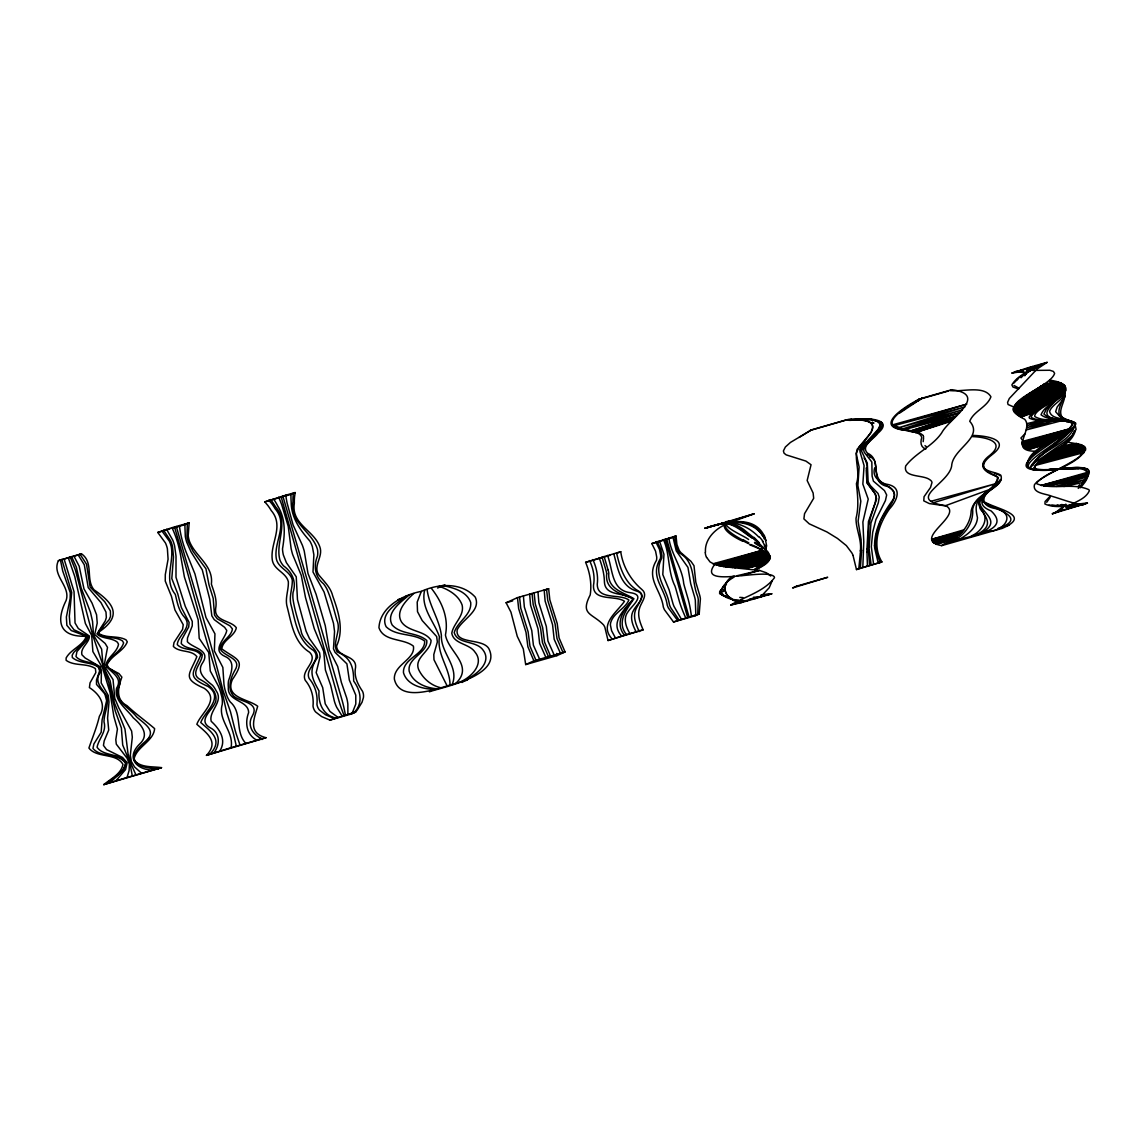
<?xml version="1.0" encoding="UTF-8"?>
<svg xmlns="http://www.w3.org/2000/svg" width="1147" height="1147" viewBox="0 0 1147 1147"><rect width="100%" height="100%" fill="white"/><g stroke="black" fill="none" stroke-linecap="round" stroke-linejoin="round"><path stroke-width="1.5" d="M866.931 549.155L868.451 521.541L875.347 502.372L876.079 496.909L874.76 493.339L867.376 482.844L867.333 463.23L861.512 451.086L864.293 445.366L879.003 429.408L880.91 424.376L878.717 421.537L871.132 419.487L855.719 419.042L845.611 420.232L851.232 420.289L848.837 420.332M866.257 469.037L866.257 467.99M206.474 755.371L231.034 747.672C234.318 731.729 217.443 720.029 222.274 704.33A25.621 25.521 65.7 0 0 221.973 697.605L220.468 691.684A55.945 55.744 65.7 0 0 218.188 685.748L210.274 670.995L208.754 652.528L199.191 638.349L198.144 619.767L184.395 576.941L181.197 558.89A132.464 131.991 65.7 0 0 179.29 548.926L178.287 544.94A107.302 106.929 65.7 0 0 173.656 531.419L172.021 527.677L157.77 532.437L165.412 542.904A28.431 28.331 65.7 0 1 167.39 548.739L168.079 559.191L165.297 574.647L165.254 581.056L171.405 596.211L174.961 609.989L183.219 624.728L182.588 629.359L174.029 642.506L173.34 646.421C179.477 652.915 191.234 649.403 196.868 656.614C189.671 674.651 181.498 678.307 204.309 688.329C220.625 699.871 200.811 713.076 196.84 724.287C206.646 733.105 219.564 741.564 206.474 755.371L266.004 737.722C247.594 732.933 254.032 718.94 257.688 706.265C248.397 698.838 224.568 698.122 232.296 679.684C246.361 659.109 237.415 660.342 221.787 648.844C222.762 639.754 234.59 636.528 236.354 627.767C230.891 620.169 213.887 621.416 215.65 608.57C217.313 600.039 214.059 592.038 211.378 584.153C213.643 565.629 195.807 556.84 189.628 541.742A28.431 28.331 65.7 0 1 188.208 535.749L189.155 522.831L172.021 527.677M861.469 550.732L861.082 539.549L858.099 521.197L860.823 501.225L857.87 485.539L859.117 466.972L856.164 453.395L859.275 446.627L871.147 432.491M982.262 499.648L983.237 496.135L986.219 492.192M766.21 551.191L765.078 546.201L762.425 541.255M860.365 551.047C861.884 539.764 855.891 529.427 856.02 518.344C859.003 506.788 857.612 495.289 856.422 483.69C860.465 472.148 854.243 460.234 857.124 449.309C876.021 428.792 883.104 418.038 846.357 419.888L811.474 429.853L799.058 437.48M1024.931 375.599L1027.597 367.886L1047.096 362.352L1032.888 369.205M861.383 553.6L860.365 568.08L856.479 569.572L853.053 555.535M866.229 470.112L866.917 483.002L875.519 494.128L876.609 498.873L870.387 517.784L868.91 525.641L867.978 545.169L869.598 565.442L860.365 568.08M517.469 597.63L518.659 608.699L526.014 632.327L527.907 646.822L533.9 660.858L565.07 651.955L559.076 637.918L557.198 623.423L549.829 599.795L548.639 588.726L517.469 597.63L506.114 602.749L510.96 612.168L517.24 636.284L523.304 648.887L525.684 664.572L556.854 655.668L565.07 651.955M519.548 597.042L520.738 608.096L528.093 631.725L529.986 646.22L535.979 660.271M532.022 593.486L533.197 604.541L540.567 628.169L542.459 642.664L548.452 656.701M534.101 592.884L535.276 603.953L542.646 627.581L544.538 642.062L550.531 656.113M546.56 589.329L547.75 600.383L555.119 624.011L556.998 638.506L563.005 652.543M923.177 441.681L923.593 437.91M673.504 621.975L695.828 614.907L695.326 600.297A39.528 39.385 65.7 0 0 694.695 597.286L690.68 583.622L687.956 567.392L676.243 550.861L672.902 536.868L676.027 536.022L676.916 544.481L679.067 550.101A15.757 15.7 65.7 0 0 680.917 552.639L690.924 561.299L693.992 565.7L695.813 582.189L699.871 595.852A26.61 26.524 65.7 0 1 700.401 598.892L699.197 613.989L695.268 615.753L673.504 621.975L664.486 609.803A26.61 26.524 65.7 0 1 663.31 606.935C660.916 589.314 645.403 578.618 656.5 560.266A15.757 15.7 65.7 0 0 656.729 557.127L655.582 551.22L651.84 543.578L672.902 536.868M860.25 553.929L858.816 568.525M862.816 567.349L863.791 541.814L862.888 522L868.222 499.103L862.845 484.12L864.078 465.567L859.92 451.445L863.146 445.566L877.928 429.566L879.835 425.752L879.577 423.429L876.509 420.949L870.616 419.53L848.063 419.487L810.069 430.483M184.825 524.021L185.312 536.524A42.496 42.339 65.7 0 0 186.832 542.502L191.076 551.936L202.259 569.801L209.786 599.351L211.837 615.853L214.217 619.624L224.654 627.352L226.762 630.463C225.342 639.137 211.249 649.962 224.697 656.285C235.924 660.815 231.393 672.3 228.54 680.716A24.488 24.402 65.7 0 0 228.339 687.225C226.991 701.72 248.612 700.043 248.627 712.602C244.755 722.811 246.404 734.854 256.985 740.259L266.004 737.722M329.935 720.115L347.885 714.294L347.856 704.172A38.64 38.511 65.7 0 0 346.609 697.734L341.333 682.322L337.677 666.45L329.318 650.005L325.261 625.66L316.099 594.318L307.984 573.428L304.27 551.191A79.028 78.742 65.7 0 0 302.378 545.269L293.087 524.968L287.123 503.132A148.164 147.633 65.7 0 1 285.732 495.203L295.18 492.55L294.55 496.88A47.644 47.486 65.7 0 0 294.349 503.218C290.707 524.953 316.113 530.903 320.386 548.796C322.192 557.557 313.346 566.202 318.493 574.532C323.798 581.285 330.68 587.221 332.73 595.981C338.451 612.111 344.172 629.388 336.601 645.962C336.903 657.403 356.731 654.865 355.57 667.382C353.749 676.243 357.663 684.171 362.509 691.268A11.112 11.069 65.7 0 1 363.427 697.591L362.022 702.294L357.534 709.62L355.599 712.129L351.656 713.907L329.935 720.115L321.59 716.545L315.583 711.914A11.112 11.069 65.7 0 1 313.016 706.065C313.877 696.602 311.396 687.655 305.26 680.329C300.27 670.264 318.823 661.518 309.604 652.27C293.976 642.578 291.524 623.739 287.324 607.466C284.599 598.877 288.714 590.347 288.356 581.744C286.177 572.754 274.663 570.131 272.47 560.969C269.23 544.022 284.929 526.373 271.179 510.487A47.644 47.486 65.7 0 0 267.638 505.225L264.814 501.87L285.732 495.203M1074.524 430.842C1068.058 448.706 1043.297 451.947 1034.135 467.704L1036.616 469.367L1045.921 469.897M723.456 591.436L724.001 589.2M1065.592 390.123C1061.348 401.206 1045.132 403.644 1041.046 414.798C1050.193 421.953 1064.201 417.164 1074.467 422.469M523.39 595.823L524.337 606.992L531.778 630.592L533.398 645.202L539.62 659.138M529.627 594.046L530.574 605.215L538.015 628.8L539.635 643.424L545.857 657.36M537.943 591.666L538.889 602.835L546.316 626.434L547.951 641.044L554.173 654.98M544.165 589.888L545.126 601.057L552.553 624.656L554.173 639.266L560.41 653.202M1032.63 370.409L1049.878 370.266L1053.39 371.427L1054.623 373.363C1049.806 389.019 990.062 403.343 1024.543 419.157C1034.178 429.293 1008.342 450.599 1034.408 451.215M1080.632 454.8L1080.531 455.99C1068.072 467.833 1048.946 470.456 1036.788 482.615L1036.888 483.805C1053.175 490.271 1072.861 482.385 1088.919 489.697L1089.349 490.801C1085.506 499.332 1074.553 502.028 1067.126 506.759M723.284 591.508L723.943 589.257M981.875 499.719L985.087 493.54M293.417 493.052L293.173 495.203A52.733 52.533 65.7 0 0 292.972 501.511C289.417 523.161 312.586 531.735 317.504 549.614A20.546 20.474 65.7 0 1 317.504 556.094C313.389 566.001 314.895 576.783 323.511 583.766A31.758 31.643 65.7 0 1 326.952 589.157C331.354 599.121 333.963 609.774 336.917 620.24C341.777 630.75 331.684 642.134 337.132 651.883C351.039 657.589 353.634 667.368 353.677 681.06C360.703 690.537 363.327 703.226 354.151 712.545L347.885 714.294M424.576 590.533C420.591 608.01 434.197 621.559 439.444 636.843C436.548 654.693 450.054 667.869 450.025 685.046C435.373 689.333 399.543 702.48 394.353 679.067C393.579 664.615 415.687 659.353 413.407 646.148C403.285 638.047 383.844 641.89 378.954 627.739C379.958 606.863 403.228 594.777 421.336 591.379C438.412 583.508 461.711 582.074 475.302 597.2C481.41 610.978 462.37 619.05 457.18 629.803C454.972 644.757 481.912 637.832 488.722 648.413C503.232 676.157 440.348 687.54 429.422 691.813M772.203 580.755L769.207 587.737L761.25 596.196L730.711 605.043C745.149 596.354 764.303 591.537 774.512 577.658L774.225 576.74C765.766 566.905 694.25 590.088 715.413 563.507M695.828 614.907L697.749 614.405L698.279 599.494A30.568 30.467 65.7 0 0 697.706 596.469C691.311 581.543 696.014 562.374 679.554 553.04A17.391 17.334 65.7 0 1 677.834 550.445L675.755 544.811L674.68 536.409M187.319 523.347L186.961 536.108A32.747 32.632 65.7 0 0 188.409 542.087L193.083 551.406L205.944 568.783L208.983 584.841L213.213 598.404L214.518 615.136L217.27 618.792L229.988 625.875L232.411 628.9C231.393 637.115 220.654 640.743 220.396 649.245C224.482 656.772 242.16 658.292 235.135 669.905C230.719 677.633 226.719 688.702 233.744 696.186C240.655 702.179 259.968 702.222 252.426 715.771C246.548 725.133 252.928 735.284 262.29 738.783M764.418 546.517L764.705 544.868M695.268 615.753L695.498 614.649M58.354 560.682C51.515 575.636 70.899 586.117 66.139 600.411C56.404 620.011 58.153 636.556 84.749 636.27L85.925 637.345C81.953 646.119 70.813 649.417 66.139 657.948L66.11 660.328C74.526 666.479 86.742 662.765 95.416 668.601L95.818 672.586L90.04 682.866L89.409 687.583C99.302 694.05 106.843 704.416 99.373 716.316C96.821 727.227 92.405 737.779 88.907 748.059C96.993 758.425 116.076 752.575 122.973 764.375C121.209 774.039 110.628 778.813 103.746 784.648L161.526 767.644C152.608 766.339 141.138 767.888 134.5 760.662L134.113 758.597C137.138 746.353 153.54 741.363 154.63 728.617C145.784 721.019 135.762 713.936 127.045 705.677C115.073 699.527 118.213 687.096 121.897 677.131L118.915 673.547L108.793 668.257L107.072 664.758C111.345 655.209 123.503 651.582 127.303 641.818L126.027 639.84C117.611 635.252 106.628 638.607 98.685 633.445L99.115 631.911C123.36 615.351 112.75 602.691 94.083 589.873C85.308 579.651 94.097 562.417 81.408 553.757L58.354 560.682L77.767 555.134M769.379 557.327C770.34 549.585 759.974 547.105 754.998 543.219M1031.927 465.639L1038.178 457.381L1069.664 431.057M1046.709 502.314L1050.093 497.468M1024.758 375.628L1030.465 367.112M1027.554 462.786C1036.659 444.161 1062.452 440.72 1072.703 423.888L1072.101 423.014C1059.326 417.752 1043.784 423.788 1031.454 417.58L1031.282 416.562C1038.049 404.274 1089.894 386.109 1049.663 380.13M103.746 784.648L127.03 777.465L129.095 770.598L129.396 764.232L127.188 758.368L116.291 744.145L115.804 739.657L117.424 729.048L113.825 716.359L110.055 692.487L102.599 667.998L92.878 651.582L91.688 635.424L85.38 623.509L74.77 576.568L68.218 557.499M450.025 685.046L452.205 684.429C459.56 666.722 440.491 652.987 441.38 635.309C439.358 619.294 429.222 605.817 427.128 589.816M219.909 750.841C226.877 739.657 219.493 728.875 211.22 721.32C208.439 710.882 224.052 701.778 216.109 690.709A24.488 24.402 65.7 0 0 212.496 685.289C205.628 679.669 195.678 672.328 202.804 662.536C210.862 650.062 193.155 648.342 187.362 641.718L187.491 637.961L192.252 625.904L192.28 621.445L185.269 606.347L175.993 577.299L176.021 556.238L174.631 545.986A42.496 42.339 65.7 0 0 172.738 540.122L166.53 529.254M859.677 449.868L862.558 444.878M1063.986 504.866L1061.721 510.401L1052.344 513.77L1087.442 503.089C1073.678 503.762 1057.964 509.885 1044.946 503.992L1045.075 501.54L1049.835 496.522M765.45 550.359L766.64 545.829L765.594 540.423M1032.501 465.453C1042.25 450.585 1060.602 443.846 1071.198 429.623M352.229 713.061L355.799 704.029L355.771 695.125L349.319 680.042L346.896 663.826L335.125 652.414L333.476 648.815L334.551 631.438L333.49 623.308L324.085 592.038L313.002 571.995L313.877 554.833L312.385 546.689A32.13 32.016 65.7 0 0 309.876 541.054C300.098 530.014 291.137 517.512 291.18 501.97A64.633 64.404 65.7 0 1 291.023 493.683M1000.041 479.804C993.832 489.912 968.656 501.899 991.037 510.874C1016.988 534.989 950.132 537.068 941.687 545.642C910.101 539.735 964.498 515.204 945.587 505.655C904.954 499.59 948.712 484.034 951.652 465.983C952.426 448.764 984.341 437.667 969.717 421.279C973.717 411.056 987.037 407.285 990.936 396.776C983.882 384.919 961.846 392.217 950.06 390.539L951.938 389.693C989.632 394.883 948.956 418.784 941.759 432.763C932.411 446.556 915.621 452.793 905.686 465.969C902.761 477.984 923.106 474.399 929.844 479.747A7.326 4.559 -2.1 0 1 931.995 482.514L930.504 487.489L924.052 496.708L923.779 500.852L929.285 503.562L946.447 506.013M984.04 462.284C979.767 472.048 995.625 471.288 1000.858 475.259C1004.657 485.195 985.187 490.902 980.513 498.587C974.333 503.461 976.126 511.275 977.488 517.799C976.8 527.95 967.437 534.717 959.322 539.362M860.537 448.635L861.153 447.43M214.102 752.547C220.195 744.618 220.21 732.646 210.274 727.8C196.696 720.316 213.055 710.065 215.751 701.319C217.744 691.254 208.467 683.985 200.639 679.755C188.524 673.619 202.704 662.995 202.202 654.45C197.485 647.367 186.431 649.962 181.212 643.524L181.67 639.668L188.71 626.95L189.097 622.391L181.341 607.509L177.742 593.759L171.806 578.532L173.512 556.998L172.537 546.617A32.747 32.632 65.7 0 0 170.602 540.767L163.534 530.143M1013.848 383.141L1019.64 377.033L1032.185 369.42M632.241 600.756C623.38 609.989 614.591 623.222 624.441 635.194L643.137 629.846C640.341 623.194 637.159 615.796 639.467 608.498C640.944 602.376 648.686 594.992 641.818 589.443C630.563 579.866 622.792 566.331 620.728 551.664L585.615 562.331C589.916 572.554 591.924 583.938 590.203 594.949C579.952 614.849 591.881 612.914 603.551 624.886A10.223 4.502 72.8 0 1 604.856 627.237L608.039 640.528L643.137 629.846M1001.145 479.288C996.241 490.027 973.774 495.389 980.556 509.512C990.721 518.473 981.603 531.764 971.452 535.893M421.336 591.379L417.193 602.118L417.508 611.681L422.196 620.556L436.663 636.542L437.351 641.933L433.795 654.579L433.982 659.74L447.101 685.82M871.648 431.258C878.086 417.465 853.612 420.232 846.357 419.888M1061.563 394.468C1050.093 407.486 1034.637 417.107 1063.068 420.462M734.094 576.023C717.907 585.386 725.105 600.469 741.22 602.648L771.773 593.802L763.4 594.547M210.403 753.608C223.493 739.801 210.575 731.327 200.768 722.524C204.74 711.312 224.554 698.107 208.238 686.551C185.427 676.544 193.614 672.873 200.797 654.837C195.162 647.639 183.405 651.152 177.269 644.643C177.871 635.309 192.968 627.38 184.667 617.416C178.731 611.064 177.255 602.562 175.333 594.447C163.605 579.938 174.072 563.048 171.319 546.976A28.431 28.331 65.7 0 0 169.34 541.126L161.698 530.674M1080.245 487.805C1103.772 462.829 1067.757 468.234 1051.971 469.295M1083.514 504.866C1072.603 503.633 1062.423 499.303 1051.942 496.293C1046.365 493.712 1032.472 493.583 1034.379 484.937C1041.017 472.664 1117.68 448.563 1068.789 442.484M1024.73 374.582L1032.544 366.51M1021.045 377.764L1026.651 371.986L1035.913 365.506M861.956 446.154L865.182 442.025M1061.305 394.525L1046.336 409.135L1043.913 414.024L1047.885 417.178L1060.574 420.074M865.498 444.376L866.515 443.029M865.139 444.434L866.157 443.086M948.77 542.445C960.483 536.065 970.534 524.896 971.151 511.032C974.032 495.633 994.119 491.576 998.377 477.726C986.52 470.327 975.251 467.933 992.04 454.699C1012.156 439.416 985.574 435.688 973.373 435.459M351.656 713.907L353.606 711.398M452.205 684.429L455.818 683.34C474.457 665.747 448.334 651.74 445.437 635.008C448.893 617.903 441.882 601.774 431.487 588.468M1078.223 488.393C1085.722 481.238 1094.553 465.84 1075.528 468.248M149.927 737.492L139.49 748.518M722.094 588.755C715.57 594.447 726.553 597.229 730.868 597.702M1065.549 504.422L1058.351 511.404M918.589 400.618L920.023 399.099L918.575 400.604M1016.629 380.101L1018.006 378.61M1082.954 481.525C1105.794 459.904 1060.201 469.811 1050.824 469.625M995.381 485.382L996.686 483.991M98.929 630.821L103.431 626.377M116.076 780.591L125.582 769.522L127.174 762.726L122.557 757.464L106.571 749.593L103.445 745.407L104.191 740.919L108.721 730.051L107.589 718.151L108.994 702.093L108.262 695.455L101.194 682.967L101.409 670.321L100.119 666.722L85.122 657.977L81.881 654.736C80.218 647.352 89.409 643.051 89.452 636.069L78.297 628.499L75.028 622.936L74.039 591.694L64.003 558.704M1078.237 486.256L1079.829 484.679M722.209 588.798L719.685 591.68L719.642 593.687L725.521 596.139M732.603 576.439C719.527 583.708 724.445 600.512 738.969 600.971M1049.519 381.134C1089.478 387.5 1035.268 404.92 1029.174 417.164L1029.375 418.168C1042.594 424.146 1058.695 417.78 1072.273 422.942L1072.846 423.817C1064.287 440.749 1027.368 445.237 1027.081 466.184M993.919 486.801C981.889 494.386 978.706 505.655 995.438 508.58C1017.16 513.541 1004.256 531.663 987.624 531.276M413.723 593.544C406.31 600.311 394.898 611.494 401.665 622.219C408.805 632.097 424.533 630.262 431.071 640.313C430.842 651.353 413.995 657.331 418.569 669.404C422.756 678.293 430.899 685.462 440.563 687.698M1066.036 504.279L1056.272 511.992M726.424 584.31C721.635 586.619 717.334 594.949 725.234 596.153M952.813 541.298C964.627 535.147 973.731 523.247 972.642 509.512C974.663 494.687 996.385 490.873 997.646 477.052M1025.06 433.681L1020.93 438.025L1022.694 440.677M899.563 413.121L921.772 398.31L951.938 389.693M911.607 404.633L920.898 398.712L918.403 400.504L920.898 398.712L918.288 399.572M110.399 782.24L123.489 770.153L126.113 763.056C120.191 752.647 103.66 756.834 97.065 747.256C98.671 738.611 106.929 731.657 103.99 721.821C104.019 713.104 109.166 704.645 106.757 695.942C102.341 688.716 93.882 682.078 99.918 672.787C101.165 660.113 81.838 664.299 75.989 656.485L76.935 651.582L86.57 640.542L88.233 636.427L73.967 629.775L69.996 624.427L69.307 616.154L71.716 592.397L61.78 559.363M903.219 410.11L905.384 408.432M409.35 594.892C401.163 601.831 385.406 612.555 392.174 625C401.12 634.922 417.035 632.011 426.784 640.456C428.017 653.159 407.128 657.532 409.164 671.138C412.748 682.709 425.795 687.956 436.95 688.788M1019.812 377.019L1042.15 363.728M734.094 577.056C716.918 586.891 717.061 598.906 738.338 600.024M754.984 570.03C781.982 557.815 767.056 551.793 749.608 544.725M455.818 683.34C467.732 680.816 485.812 665.059 475.073 652.213C469.41 643.395 453.753 644.342 451.775 633.201C453.466 623.222 464.693 615.796 462.098 604.956C458.499 595.178 448.491 589.486 439.1 586.303M106.743 783.286C113.438 777.523 124.12 772.82 125.51 763.228C118.413 752.561 100.879 758.052 92.95 748.432L93.911 743.901L101.165 732.288L102.112 719.757L106.642 700.674L104.879 694.007L96.506 684.386L96.491 679.956L99.631 670.866L98.484 667.224C90.785 661.604 79.53 663.841 72.318 657.532L72.189 655.224L73.652 652.528L85.351 640.886L87.487 636.642L71.257 630.549L66.856 625.33L66.368 617L70.139 598.605L70.297 592.798L62.712 570.977L60.375 559.765M1047.096 362.352L1037.046 369.076L1009.303 398.511L1007.582 402.368L1008.041 404.504L1014.263 407.199M941.687 545.642L1002.32 528.323C1034.909 514.286 991.868 508.494 982.549 500.579M916.152 401.192L918.661 399.4M406.812 595.608C398.124 602.82 379.399 613.115 386.123 626.735C396.489 636.786 413.479 632.743 424.677 641.073C425.222 654.593 402.54 658.22 403.472 672.759C407.343 685.591 423.014 689.003 434.77 689.404M1054.609 469.424L1063.656 468.822L1042.336 469.897L1036.616 469.367L1034.307 467.618C1043.827 451.889 1070.18 449.065 1075.399 430.612M999.754 527.806C1029.217 517.125 991.754 507.949 982.535 501.597M907.764 406.683L921.658 398.367M763.673 563.335L754.755 569.084M466.155 679.77L462.098 682.479M981.101 533.212C1009.432 517.569 964.613 508.508 985.101 493.196C964.484 507.763 1005.46 519.949 977.058 534.373M462.356 681.476C473.109 677.031 493.396 663.597 483.03 650.034C476.077 640.255 457.725 644.514 454.212 632.628C457.395 621.488 471.732 615.093 470.743 602.562C466.786 591.092 452.965 587.651 442.355 585.457M754.597 569.787C778.139 559.177 767.845 551.592 750.668 544.452M723.8 525.326C713.663 530.301 704.473 540.38 705.477 552.324M919.536 398.998C907.234 405.206 870.645 427.286 906.13 430.326M921.772 398.31C911.134 404.231 871.72 425.623 905.571 430.34C910.689 432.405 920.009 431.057 921.801 437.523C920.238 441.896 920.482 447.459 925.873 449.022M732.947 520.437L754.124 513.784L704.745 528.337L731.069 520.967C714.796 525.34 737.521 537.255 744.116 540.825M811.474 429.853L790.455 442.427L785.365 447.015L783.401 450.957L784.075 453.194L786.168 454.872L805.897 461.08L811.044 464.736L807.158 480.521L813.123 493.009L813.682 498.285L804.549 513.67L803.889 518.903L809.223 523.821L826.901 531.936L837.482 538.445L846.357 545.599L851.762 552.797A20.947 9.176 80.4 0 1 853.11 555.42M1045.017 362.954C1034.035 369.721 1018.737 373.363 1011.855 384.89L1012.959 387.041L1018.636 389.019M1061.247 509.612L1052.344 513.77M727.227 523.562L754.124 513.784M79.387 554.675L81.408 553.757M185.226 524.595L189.155 522.831M292.557 493.726L295.18 492.55M437.581 588.038L444.893 584.741M845.611 420.232L855.762 420.06M1022.938 371.485L1011.984 373.033L1027.597 367.886M616.799 553.428L620.728 551.664M545.399 590.189L548.639 588.726M673.404 537.197L676.027 536.022M525.684 664.572L533.9 660.858M608.039 640.528L624.441 635.194M856.479 569.572L881.914 561.93C871.462 544.753 878.874 524.15 889.412 509.024C897.427 500.235 903.004 486.844 886.459 484.192C874.846 481.84 876.795 469.768 874.803 461.223M721.262 523.763L727.829 523.218L735.801 526.1A13.205 2.337 35.9 0 1 741.607 529.728L751.701 537.671M945.587 505.655L988.958 489.712M1032.329 413.106L1021.117 416.935L1034.365 411.472L1019.855 416.218L1035.526 410.612L1018.579 415.501L1038.064 408.834L1017.36 414.77L1040.859 406.999L1016.213 413.995L1043.813 405.106L1015.181 413.192L1046.853 403.185L1014.306 412.347L1049.892 401.264L1013.618 411.429L1052.874 399.371L1013.174 410.454L1055.699 397.522L1012.987 409.393L1058.308 395.729L1013.116 408.232L1060.602 394.023L1013.604 406.984L1062.523 392.417L1014.464 405.622L1063.972 390.955L1015.74 404.131L1064.946 389.622L1017.389 402.54L1065.477 388.403L1019.368 400.862L1065.606 387.313L1021.604 399.113L1065.348 386.338L1024.085 397.292L1064.774 385.449L1026.723 395.443L1063.9 384.646L1029.504 393.55L1062.753 383.93L1032.343 391.657L1061.391 383.284L1035.211 389.765L1059.842 382.697L1038.049 387.887L1058.151 382.166L1040.816 386.052L1056.33 381.664L1043.455 384.259M719.786 524.122C732.36 520.795 742.726 532.638 752.876 538.373M717.907 524.652C732.489 519.347 748.346 526.072 758.568 536.839M950.677 421.465L915.578 432.605L952.039 420.132L913.801 432.147L953.472 418.741L911.865 431.702L954.964 417.322L909.829 431.258L956.483 415.859L903.435 429.838L959.494 412.877L901.356 429.308L962.333 409.895L897.499 428.118L964.813 406.956L893.14 425.852L966.763 404.16L892.237 424.949M713.735 525.871C729.707 520.308 753.436 518.114 762.583 535.807M934.432 502.429L995.524 483.719L931.163 501.225M708.1 527.448C725.664 521.899 753.608 514.688 764.002 535.42M730.868 520.953C713.606 525.613 735.084 537.929 742.697 541.212M704.745 528.337C723.313 521.512 749.55 516.896 762.827 535.678M706.624 527.821L711.283 526.43M1061.721 510.401L1087.442 503.089M869.598 565.442L881.914 561.93M963.982 529.814L932.009 539.219L962.691 531.348L932.196 540.366L961.315 532.825L932.611 541.398L960.598 533.541L933.214 542.316L959.121 534.946L933.988 543.119L956.813 536.954L936.038 544.395L953.616 539.391M231.034 747.672L256.985 740.259M127.03 777.465L161.526 767.644M1045.404 444.678L1027.827 449.724L1048.501 442.713L1026.264 449.065L1051.641 440.749L1024.974 448.319L1054.796 438.785L1023.941 447.502L1057.878 436.864L1023.167 446.627L1060.832 434.971L1022.594 445.696L1063.613 433.15L1022.221 444.706L1066.137 431.387L1022.034 443.674L1068.344 429.738L1021.991 442.613L1069.319 428.935L1022.092 441.509M157.77 532.437L169.785 529.011M173.211 528.036L183.506 525.097M264.814 501.87L291.252 494.314M919.894 399.156L948.383 391.027M1011.984 373.033L1043.168 364.129M398.038 599.566L404.662 597.673M585.615 562.331L602.032 557.657M605.315 556.711L610.233 555.306M651.84 543.578L672.099 537.785M506.114 602.749L512.68 600.885M465.281 680.687L467.46 680.071M1005.36 526.287L1009.403 525.125M354.151 712.545L355.599 712.129M697.749 614.405L699.197 613.989M1087.872 472.22L1041.118 485.482L1088.073 473.238L1043.541 485.812L1088.087 473.768L1046.351 486.056L1087.958 474.915L1049.491 486.213L1087.413 476.751L1056.444 486.4L1086.152 479.403L1063.842 486.486L1084.417 482.184M741.722 575.45L759.558 570.432L766.483 572.84L770.741 576.038M713.033 563.794L761.909 550.402L714.782 564.539L710.022 561.915L706.638 557.37M1084.273 452.448L1035.297 465.438L1085.578 450.212L1036.544 464.091L1085.779 449.194L1039.196 461.797L1085.679 448.233L1041.39 460.119L1085.277 447.344L1043.856 458.341L1084.589 446.513L1046.537 456.492L1083.6 445.753L1049.376 454.585L1082.324 445.079L1052.301 452.635L1080.761 444.463L1056.745 449.696L1078.926 443.918L1059.642 447.76L1076.804 443.445L1062.437 445.853M1060.746 420.963L1026.264 429.924L1053.749 420.834L1026.952 427.702L1046.465 420.777L1027.325 425.566L1039.641 420.576L1027.268 423.558M714.767 525.469L723.786 523.347M725.922 521.684L732.632 520.767L736.145 522.745M737.191 575.708L759.558 570.432L725.248 566.833L714.782 564.539L763.587 551.191L716.66 565.184L765.135 551.951L718.667 565.715L766.497 552.696L720.789 566.174L767.687 553.442L722.983 566.532L768.691 554.187L725.248 566.833L769.479 554.933L727.556 567.077L770.038 555.707L729.908 567.278L770.368 556.524L732.273 567.45L770.368 557.815L734.625 567.593L770.038 558.732L739.27 567.851L769.422 559.722L741.521 567.98L767.658 561.586L743.041 568.095L766.683 562.403L744.532 568.209L765.579 563.263L745.994 568.338L764.346 564.152M761.25 596.196L771.773 593.802M730.711 605.043L741.22 602.648M726.897 522.172C721.205 526.731 744.632 535.993 748.618 539.534M1085.363 503.676L1062.767 506.028L1048.96 505.096M724.087 523.304L730.08 523.276L737.363 525.67A13.205 3.24 35.3 0 1 743.356 529.226L753.178 537.269M1082.496 504.465L1062.28 506.185L1051.813 505.368M1054.695 469.424C1065.577 469.496 1077.449 465.424 1087.929 469.381L1088.517 471.159M1054.365 469.51L1059.384 469.051M1055.283 469.252L1084.058 468.234M761.837 595.58L767.357 595.135M769.737 594.404L760.862 595.092M1050.408 469.711C986.635 474.428 1067.599 437.695 1075.8 424.075L1075.685 423.071C1063.599 416.16 1046.91 423.53 1034.809 416.576L1034.752 415.529C1037.246 405.651 1075.556 395.127 1063.627 385.335M1049.304 469.725C990.32 473.639 1074.151 438.627 1075.255 423.286M1049.863 469.826L1034.164 470.17L1029.777 468.134C1039.125 449.38 1069.621 445.179 1075.269 424.419M851.576 419.515L847.418 419.788L851.734 419.415M1059.627 468.98L1078.782 468.492L1075.657 468.349M1056.072 469.066L1072.015 468.263L1048.301 469.639M1049.448 469.395L1052.1 469.266M761.25 596.899L753.436 597.243M1069.377 468.535L1075.771 468.435M1068.015 468.564L1072.101 468.42M1076.273 506.243L1065.033 506.271L1057.147 504.881M855.619 419.228L871.806 419.444L881.039 422.182A3.728 3.441 10.2 0 1 882.287 425.394L879.405 430.526L865.827 445.093L863.576 449.739L864.236 452.233L871.835 461.997L872.107 476.105L873.412 481.152L884.48 490.615L886.674 494.974L885.412 500.608L875.95 519.462L872.681 532.366L871.304 546.632L873.598 564.281M1039.784 469.682L1045.835 469.697M859.375 419.171C868.637 418.038 894.115 419.386 877.928 433.193C874.229 438.713 860.193 445.939 867.533 453.208C883.548 460.305 867.763 483.317 888.495 486.615C905.686 496.207 880.38 512.766 879.233 525.785C873.928 537.47 874.774 550.961 880.38 562.36M1043.168 469.768L1046.953 469.697M753.579 597.931L757.522 597.931M749.306 599.193L753.092 599.264M1002.32 528.323L998.22 528.179M751.787 598.447L755.486 598.519M739.772 597.386L742.912 597.601M155.562 768.777L158.515 768.992M1072.904 507.246L1060.86 504.78M746.984 601.028L741.048 600.397M1084.116 468.148C1066.466 465.481 1047.756 473.826 1030.766 468.707L1031.053 466.714L1035.067 462.499L1064.574 441.91L1072.015 435.573L1076.115 429.336L1075.04 424.576M972.412 436.606C983.925 436.907 1007.238 441.165 989.761 455.359C975.939 465.653 984.743 472.449 996.901 476.306M157.87 768.676C137.11 768.562 124.234 759.572 143.862 742.812C158.458 731.385 145.354 724.66 136.665 716.932C130.17 708.402 116.578 702.724 117.18 690.494C124.363 677.934 116.98 672.974 106.843 666.823L106.499 664.93C109.725 655.883 120.851 652.07 123.632 642.865L122.428 640.872C115.073 636.141 104.821 638.908 97.939 633.66L99.703 630.291L109.137 619.724L110.528 616.383L110.37 610.921L104.649 601.659L90.154 587.121L86.527 564.181L80.003 554.159M1015.912 371.27L1026.264 373.162L1017.991 370.667M908.481 430.742L913.026 431.516M915.163 431.903L920.037 433.15L923.063 435.344M1070.825 507.834L1061.678 504.551M152.594 770.153C135.79 769.623 125.883 757.321 139.69 743.987C150.028 734.453 141.167 724.574 133.281 717.836C126.801 708.889 113.997 700.989 116.55 688.315C123.518 676.931 110.227 672.687 105.839 665.088C107.589 656.83 117.123 652.6 118.528 644.256L117.438 642.234C111.546 637.388 102.355 639.209 96.921 633.933L105.338 620.771L106.341 617.53L105.997 612.111L100.993 602.648L88.219 587.637L84.29 564.768L78.025 554.704M741.048 601.53L743.256 602.06M917.098 432.204L900.954 428.318L894.732 425.451M994.291 473.338L997.489 474.414M1018.708 388.016L1014.02 385.492M1071.183 421.393C1064.688 417.651 1051.398 419.874 1049.534 411.314C1052.674 403.443 1064.187 400.188 1064.832 391.5M333.877 718.337L325.519 714.782L319.511 710.136A11.112 11.069 65.7 0 1 316.945 704.287C317.805 694.824 315.325 685.892 309.188 678.565C304.199 668.486 322.751 659.74 313.532 650.492C297.905 640.815 295.453 621.961 291.252 605.702C288.528 597.1 292.643 588.569 292.284 579.981C290.105 570.977 278.592 568.367 276.398 559.191C273.158 542.244 288.858 524.609 275.108 508.709A47.644 47.486 65.7 0 0 271.567 503.447L268.742 500.092M1067.957 508.623L1061.964 504.494M335.325 717.922C322.594 714.868 318.077 702.724 319.024 690.953C312.17 678.537 308.027 670.751 317.59 657.46C317.045 646.291 302.45 641.99 301.001 630.492C297.962 620.068 294.521 609.645 292.987 598.863A31.758 31.643 65.7 0 1 293.044 592.469C296.672 581.973 292.213 572.038 283.481 565.815A20.546 20.474 65.7 0 1 280.04 560.324C274.735 542.56 289.847 523.003 275.366 506.53A52.733 52.533 65.7 0 0 271.853 501.296L270.506 499.59M259.351 738.152L262.075 739.5M1070.925 421.551L1059.455 416.06L1055.627 411.701L1057.147 407.056L1065.076 396.647L1065.219 392.503M872.509 422.34L873.856 423.042M872.25 422.368L873.57 423.085M998.836 475.016L999.94 475.661M1072.631 422.053L1073.807 422.77M337.748 717.19L329.92 711.412L325.218 703.842L322.708 687.655L316.171 672.601L320.099 656.701L319.597 652.772L309.475 638.592L306.063 631.137L297.474 599.637L296.241 576.783L286.406 562.675L283.366 554.99A32.13 32.016 65.7 0 1 282.506 548.868C284.958 534.33 285.918 518.989 277.646 505.841A64.633 64.404 65.7 0 0 273.402 498.73M867.376 454.269L869.412 455.66M141.626 773.293L134.572 766.956L131.36 761.522L130.314 755.256L132.306 737.163L131.633 731.083L118.858 707.971L114.772 698.308L113.037 679.583L104.119 665.575L107.531 647.395L105.166 643.467L94.685 634.578L97.223 623.079L96.577 614.806L92.047 603.107L83.975 588.855L79.186 566.231L73.824 555.908M1065.85 420.877L1066.896 421.666L1065.993 420.849M870.458 456.406L874.129 460.062M924.984 445.638L926.231 446.613M1021.36 369.664L1026.221 374.194M1064.817 420.074C1053.419 414.425 1061.692 404.031 1063.972 395.987M758.181 542.373L765.666 550.116M869.541 456.635L870.516 457.452M1065.119 420.017C1055.484 413.393 1064.502 403.859 1064.674 395.815M677.433 620.212L668.414 608.025A26.61 26.524 65.7 0 1 667.239 605.172C664.844 587.551 649.331 576.855 660.428 558.503A15.757 15.7 65.7 0 0 660.658 555.349L659.511 549.456L655.769 541.8M632.298 598.318C620.742 593.788 604.698 589.959 606.691 573.729M878.788 562.044L879.577 562.976M678.881 619.796L670.536 607.423A30.568 30.467 65.7 0 1 669.418 604.541C667.095 588.153 652.5 575.192 661.805 558.102A17.391 17.334 65.7 0 0 661.876 555.005L660.672 549.126L657.116 541.413M757.35 541.613L759.429 544.223M864.049 458.097L864.723 459.001M342.093 715.943L336.731 707.355A38.64 38.511 65.7 0 1 334.394 701.233L330.694 685.376L325.39 669.963L323.755 651.582L314.292 628.785L305.46 597.358L301.274 575.35L292.643 554.517A79.028 78.742 65.7 0 1 291.109 548.481L288.227 526.358L281.703 504.68A148.164 147.633 65.7 0 0 278.678 497.21M681.304 619.05L673.992 606.39A39.528 39.385 65.7 0 1 672.931 603.494L669.102 589.787L662.794 574.575L663.97 554.359L659.396 540.724M245.859 743.428C234.633 731.657 242.748 712.789 230.318 702.036A25.621 25.521 65.7 0 1 227.02 696.157L225.142 690.351A55.945 55.744 65.7 0 1 223.952 684.114L222.848 667.411L214.346 650.937L214.948 633.847L205.973 617.53L194.947 573.93L188.079 556.926A132.464 131.991 65.7 0 1 184.423 547.463L183.162 543.549A107.302 106.929 65.7 0 1 179.936 529.627L179.333 525.598M615.337 637.746L611.595 630.735L610.39 624.972A10.28 10.194 74.2 0 1 610.849 622.104C613.889 612.613 625.273 608.77 628.871 600.024C619.968 593.386 597.286 600.541 597.257 584.181C598.361 575.679 596.325 567.321 592.913 559.564M611.968 638.75C598.634 624.341 617.186 612.068 624.47 601.286C615.609 594.935 592.54 601.817 593.501 585.3C595.078 576.798 593.214 568.281 589.544 560.568M621.574 635.968C609.028 622.032 625.301 609.501 632.929 598.935C624.943 592.067 605.272 596.927 604.426 582.131C604.283 573.729 602.075 565.614 599.15 557.786M865.368 459.976L867.347 465.668L867.992 481.439L870.301 485.539L878.014 493.439L879.247 497.095L878.344 502.644L870.946 523.018L869.111 547.291M71.587 556.567L76.319 567.091L81.036 587.622L90.47 612.326L92.563 621.516L93.452 634.936L101.639 649.145L103.072 665.905L110.055 680.515L114.37 702.781L124.966 729.091L128.034 753.722L130.987 763.802L135.963 774.942M629.889 633.588C626.076 627.094 622.735 618.419 628.083 611.695C632.513 605.057 646.421 594.877 630.162 592.655C611.064 590.332 612.928 568.984 607.466 555.406M626.52 634.592C616.039 621.989 626.907 609.215 633.933 598.72C623.896 592.411 607.293 589.314 608.799 573.127A21.85 7.097 72 0 0 608.197 570.131M636.112 631.811C632.7 625.273 629.273 617.072 633.689 610.104C636.757 604.139 647.912 595.752 637.746 590.59C624.427 582.748 619.724 566.991 616.57 552.854M70.182 556.955L75.286 569.729L92.706 635.151L108.836 682.623L115.288 711.111L121.381 727.987L122.7 745.005L129.711 762.024L132.306 775.989M761.522 548.639L762.11 549.857M638.979 631.036C636.012 624.412 632.685 616.785 635.725 609.559C638.205 603.637 647.41 593.687 636.255 590.949C619.982 585.988 617.746 567.579 613.702 553.628M685.662 617.817L682.881 611.294A113.639 113.238 65.7 0 1 679.44 601.645L675.87 588.927A97.638 97.294 65.7 0 0 674.923 585.959C667.64 571.321 670.12 554.374 663.453 539.563M344.014 715.441L341.319 708.201A153.282 152.737 65.7 0 1 338.723 700.028L281.072 496.579M240.053 745.134L236.11 733.636A119.675 119.245 65.7 0 1 234.447 727.585L230.504 711.843L223.149 690.967A221.07 220.281 65.7 0 1 221.543 684.845C208.008 631.71 191.148 579.407 176.337 526.487M878.215 562.962L874.817 548.796A21.85 6.724 73.5 0 1 874.487 545.599M687.598 617.301L665.217 539.104M174.516 527.018C190.015 579.737 203.392 633.029 220.095 685.246A221.07 220.281 65.7 0 1 221.973 691.297L226.791 712.904L231.809 728.345A119.675 119.245 65.7 0 1 233.601 734.352L236.339 746.195M761.866 548.567L762.282 549.843M602.017 556.998L606.089 570.69A21.721 8.832 71.9 0 1 606.749 573.758M604.096 556.41L608.125 570.116M666.579 538.717L689.046 616.885M282.836 496.063L341.777 699.168A153.282 152.737 65.7 0 1 343.899 707.47L345.462 715.025M668.844 538.029C671.038 554.13 682.121 567.177 683.698 583.45A97.638 97.294 65.7 0 0 684.472 586.475L688.157 599.15A113.639 113.238 65.7 0 1 690.365 609.157L691.469 616.154M923.435 436.161L923.593 437.021M871.132 564.998L869.297 550.402M556.696 653.389L556.854 655.668M867.433 566.03L866.96 551.994M874.774 467.718C868.637 486.228 905.198 484.464 891.162 502.214C882.172 514.931 874.458 529.771 874.573 545.714M639.209 630.406L639.209 631.61M764.26 535.405A36.876 22.352 13.1 0 1 765.651 540.538M762.898 535.792A36.546 21.592 16.5 0 1 764.131 538.789M763.257 535.663A37.005 18.753 19.6 0 1 765.924 540.466M759.199 536.853A36.503 14.51 26.1 0 1 762.999 541.37M753.966 537.312A36.03 12.244 32.1 0 1 758.153 541.8M752.604 537.771A36.03 9.965 33.1 0 1 757.192 542.187M754.009 538.588A36.503 6.982 29.9 0 1 759.443 542.789M754.468 542.345A37.005 1.276 29 0 1 762.368 547.019M748.934 542.947A36.546 2.681 30.3 0 1 743.313 539.807M748.604 543.692A36.876 4.316 28.9 0 1 742.338 540.481M706.523 557.471A37.45 20.904 -44.6 0 1 705.219 552.467M869.254 550.288A23.026 3.126 81.2 0 1 869.082 547.162M866.931 551.764A24.001 1.405 87.1 0 1 866.903 548.911M861.555 550.144A24.015 1.663 -85.2 0 1 861.483 553.04M860.479 550.488A24.116 2.151 -83.4 0 1 860.379 553.399M796.52 586.189L792.591 587.967L827.69 577.285L796.52 586.189"/></g></svg>
